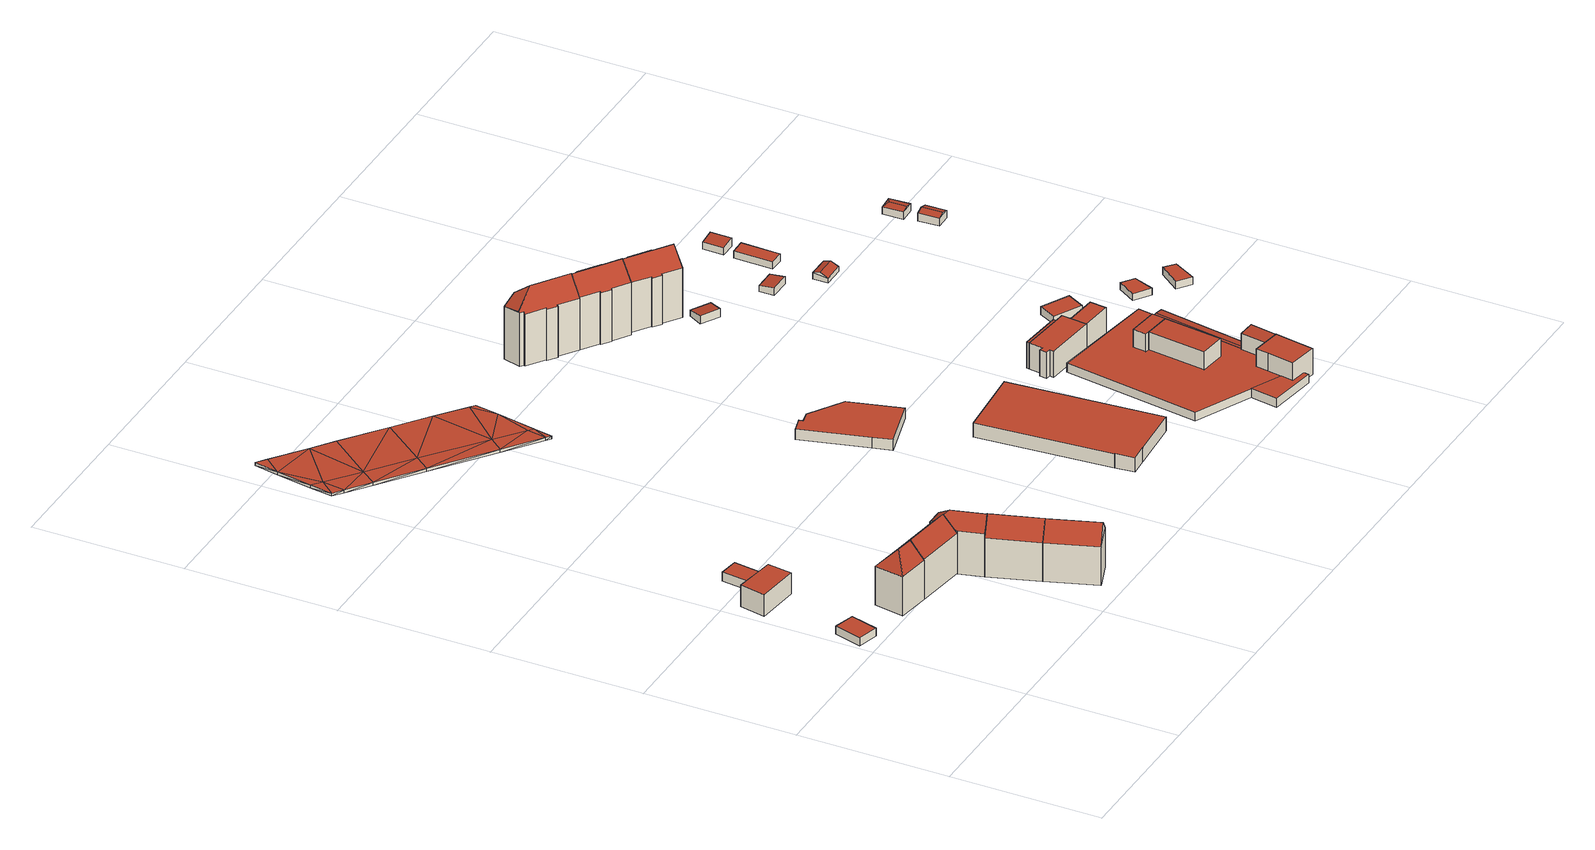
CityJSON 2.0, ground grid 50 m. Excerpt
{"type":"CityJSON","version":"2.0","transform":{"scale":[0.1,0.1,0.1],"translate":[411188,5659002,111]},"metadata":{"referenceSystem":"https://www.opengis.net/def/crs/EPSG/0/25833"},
"CityObjects":{
"building1":{"type":"Building","attributes":{"Dachtyp_tdc":"tdcPolyFlatRoof","Gemeindeschluessel":14612000,"Dachneigung":0,"QualitaetDacherkennung":85,"Geometrietyp2DReferenz":"3000","measuredHeight":2.85,"function":"31001_2000","roofType":"1000"},"geometry":[{"type":"Solid","lod":"2","boundaries":[[[[0,1,2,3]],[[1,4,5,2]],[[4,6,7,5]],[[6,0,3,7]],[[6,4,1,0]],[[3,2,5,7]]]],"semantics":{"surfaces":[{"type":"WallSurface"},{"type":"RoofSurface"},{"type":"GroundSurface"}],"values":[[0,0,0,0,1,2]]}}]},
"building2":{"type":"Building","attributes":{"Dachtyp_tdc":"tdcPolyFlatRoof","Gemeindeschluessel":14612000,"Dachneigung":0,"QualitaetDacherkennung":0,"Geometrietyp2DReferenz":"3000","BezugspunktDach":"2000","measuredHeight":7.37,"function":"31001_9998"},"geometry":[{"type":"MultiSurface","lod":"2","boundaries":[[[8,9,10,11,12]],[[12,11,13,14]],[[11,10,15,13]],[[10,9,16,15]],[[9,8,17,16]],[[8,12,14,17]],[[14,13,15,16,17]]],"semantics":{"surfaces":[{"type":"RoofSurface"},{"type":"WallSurface"},{"type":"GroundSurface"}],"values":[0,1,1,1,1,1,2]}}]},
"building3":{"type":"Building","attributes":{"Dachtyp_tdc":"tdcHipAndGableRoof","Gemeindeschluessel":14612000,"Dachneigung":46.5,"QualitaetDacherkennung":75,"Geometrietyp2DReferenz":"3000","measuredHeight":18.62,"function":"31001_9998","roofType":"5000"},"geometry":[{"type":"Solid","lod":"2","boundaries":[[[[18,19,20]],[[21,22,23]],[[19,21,23,20]],[[22,18,20,23]],[[24,25,26,27]],[[21,19,25,24]],[[19,18,26,25]],[[18,22,27,26]],[[22,21,24,27]]]],"semantics":{"surfaces":[{"type":"RoofSurface"},{"type":"WallSurface"},{"type":"GroundSurface"}],"values":[[0,1,0,0,2,1,1,1,1]]}}]},
"building4":{"type":"Building","attributes":{"Dachtyp_tdc":"tdcPolyFlatRoof","Gemeindeschluessel":14612000,"Dachneigung":0,"QualitaetDacherkennung":54,"Geometrietyp2DReferenz":"3000","measuredHeight":3,"function":"31001_9998","roofType":"1000"},"geometry":[{"type":"Solid","lod":"2","boundaries":[[[[28,29,30,31]],[[29,32,33,30]],[[32,34,35,33]],[[34,28,31,35]],[[34,32,29,28]],[[31,30,33,35]]]],"semantics":{"surfaces":[{"type":"WallSurface"},{"type":"RoofSurface"},{"type":"GroundSurface"}],"values":[[0,0,0,0,1,2]]}}]},
"building5":{"type":"Building","attributes":{"Dachtyp_tdc":"tdcGableRoof","Gemeindeschluessel":14612000,"Dachneigung":46.28,"QualitaetDacherkennung":64,"Geometrietyp2DReferenz":"3000","measuredHeight":18.63,"function":"31001_9998","roofType":"3100"},"geometry":[{"type":"Solid","lod":"2","boundaries":[[[[36,37,24,38]],[[37,22,27,24]],[[22,39,40,27]],[[39,36,38,40]],[[22,37,41]],[[36,39,42]],[[37,36,42,41]],[[39,22,41,42]],[[38,24,27,40]]]],"semantics":{"surfaces":[{"type":"WallSurface"},{"type":"RoofSurface"},{"type":"GroundSurface"}],"values":[[0,0,0,0,0,0,1,1,2]]}}]},
"building6":{"type":"Building","attributes":{"Dachtyp_tdc":"tdcFreeFormRoof","Gemeindeschluessel":14612000,"Dachneigung":46.42,"QualitaetDacherkennung":66,"Geometrietyp2DReferenz":"3000","measuredHeight":18.73,"function":"31001_9998","roofType":"5000"},"geometry":[{"type":"Solid","lod":"2","boundaries":[[[[43,44,45,46]],[[44,47,48,45]],[[47,49,50,48]],[[49,51,52,50]],[[51,53,54,52]],[[53,43,46,54]],[[53,55,56,43]],[[55,51,49,47,44,56]],[[53,51,55]],[[44,43,56]],[[46,45,48,50,52,54]]]],"semantics":{"surfaces":[{"type":"WallSurface"},{"type":"RoofSurface"},{"type":"GroundSurface"}],"values":[[0,0,0,0,0,0,1,1,0,0,2]]}}]},
"building7":{"type":"Building","attributes":{"Dachtyp_tdc":"tdcGableRoof","Gemeindeschluessel":14612000,"Dachneigung":46.63,"QualitaetDacherkennung":65,"Geometrietyp2DReferenz":"3000","measuredHeight":18.68,"function":"31001_9998","roofType":"3100"},"geometry":[{"type":"Solid","lod":"2","boundaries":[[[[57,53,58,59]],[[53,51,60,58]],[[51,61,62,60]],[[61,63,64,62]],[[63,65,66,64]],[[65,57,59,66]],[[67,68,69,51,55,70]],[[57,70,55,53]],[[65,67,70,57]],[[51,69,61]],[[53,55,51]],[[61,69,68,63]],[[63,68,67,65]],[[59,58,60,62,64,66]]]],"semantics":{"surfaces":[{"type":"WallSurface"},{"type":"RoofSurface"},{"type":"GroundSurface"}],"values":[[0,0,0,0,0,0,1,1,0,0,0,0,0,2]]}}]},
"building8":{"type":"Building","attributes":{"Dachtyp_tdc":"tdcFreeFormRoof","Gemeindeschluessel":14612000,"Dachneigung":46.8,"QualitaetDacherkennung":55,"Geometrietyp2DReferenz":"3000","measuredHeight":18.44,"function":"31001_9998","roofType":"5000"},"geometry":[{"type":"Solid","lod":"2","boundaries":[[[[71,72,73,74]],[[72,75,76,73]],[[75,77,78,76]],[[77,79,45,78]],[[79,80,46,45]],[[80,71,74,46]],[[81,82,72,83]],[[80,84,81,83,71]],[[79,77,75,82,81,84]],[[72,71,83]],[[75,72,82]],[[80,79,84]],[[74,73,76,78,45,46]]]],"semantics":{"surfaces":[{"type":"WallSurface"},{"type":"RoofSurface"},{"type":"GroundSurface"}],"values":[[0,0,0,0,0,0,1,1,1,0,0,0,2]]}}]},
"building9":{"type":"Building","attributes":{"Stand_DGM":"2016","Stand_Basis-DLM":"2021","Gemeindeschluessel":"14612000","ObjektHoehe":1,"Stand_Laserscan":"2016","BodenHoehe":113.62,"Stand_3D-Stadtmodell":"2023","Geometrietyp2DReferenz":3000,"AbsoluteHoehe":114.62,"measuredHeight":1,"function":"53001_1800","roofType":"9999"},"geometry":[{"type":"MultiSurface","lod":"2","boundaries":[[[85,86,87]],[[86,88,89]],[[89,90,86]],[[86,85,88]],[[88,85,91]],[[88,91,92]],[[91,93,94]],[[91,94,92]],[[95,96,97]],[[97,98,99]],[[93,100,99]],[[93,99,94]],[[99,100,97]],[[97,100,95]],[[100,101,95]],[[101,102,95]],[[103,85,87]],[[103,104,85]],[[85,104,91]],[[91,104,105]],[[105,106,93]],[[105,93,91]],[[106,107,100]],[[106,100,93]],[[107,108,101]],[[107,101,100]],[[101,108,102]],[[102,108,109]],[[87,86,110]],[[87,110,111]],[[86,90,112]],[[86,112,110]],[[90,89,113]],[[90,113,112]],[[89,88,114]],[[89,114,113]],[[88,92,115]],[[88,115,114]],[[92,94,116]],[[92,116,115]],[[94,99,117]],[[94,117,116]],[[99,98,118]],[[99,118,117]],[[98,97,119]],[[98,119,118]],[[97,96,120]],[[97,120,119]],[[96,95,121]],[[96,121,120]],[[95,102,122]],[[95,122,121]],[[102,109,123]],[[102,123,122]],[[109,108,124]],[[109,124,123]],[[108,107,125]],[[108,125,124]],[[107,106,126]],[[107,126,125]],[[106,105,127]],[[106,127,126]],[[105,104,128]],[[105,128,127]],[[104,103,129]],[[104,129,128]],[[103,87,111]],[[103,111,129]],[[111,110,130]],[[113,114,110]],[[110,112,113]],[[114,130,110]],[[131,130,114]],[[115,131,114]],[[116,132,131]],[[115,116,131]],[[119,120,121]],[[117,118,119]],[[117,133,132]],[[116,117,132]],[[119,133,117]],[[121,133,119]],[[121,134,133]],[[121,122,134]],[[111,130,129]],[[130,128,129]],[[131,128,130]],[[127,128,131]],[[132,126,127]],[[131,132,127]],[[133,125,126]],[[132,133,126]],[[134,124,125]],[[133,134,125]],[[122,124,134]],[[123,124,122]]],"semantics":{"surfaces":[{"type":"RoofSurface"},{"type":"WallSurface"},{"type":"GroundSurface"}],"values":[0,0,0,0,0,0,0,0,0,0,0,0,0,0,0,0,0,0,0,0,0,0,0,0,0,0,0,0,1,1,1,1,1,1,1,1,1,1,1,1,1,1,1,1,1,1,1,1,1,1,1,1,1,1,1,1,1,1,1,1,1,1,1,1,1,1,1,1,2,2,2,2,2,2,2,2,2,2,2,2,2,2,2,2,2,2,2,2,2,2,2,2,2,2,2,2]}}]},
"building10":{"type":"Building","attributes":{"Dachtyp_tdc":"tdcPolyFlatRoof","Gemeindeschluessel":14612000,"Dachneigung":0,"QualitaetDacherkennung":87,"Geometrietyp2DReferenz":"3000","measuredHeight":3.7,"function":"31001_2000","roofType":"1000"},"geometry":[{"type":"Solid","lod":"2","boundaries":[[[[135,136,137,138]],[[136,139,140,137]],[[139,141,142,140]],[[141,143,144,142]],[[143,145,146,144]],[[145,147,148,146]],[[147,149,150,148]],[[149,151,152,150]],[[151,135,138,152]],[[151,149,147,145,143,141,139,136,135]],[[138,137,140,142,144,146,148,150,152]]]],"semantics":{"surfaces":[{"type":"WallSurface"},{"type":"RoofSurface"},{"type":"GroundSurface"}],"values":[[0,0,0,0,0,0,0,0,0,1,2]]}}]},
"building11":{"type":"Building","attributes":{"Dachtyp_tdc":"tdcPolyFlatRoof","Gemeindeschluessel":14612000,"Dachneigung":0,"QualitaetDacherkennung":29,"Geometrietyp2DReferenz":"3000","measuredHeight":5,"function":"31001_2000","roofType":"1000"},"geometry":[{"type":"Solid","lod":"2","boundaries":[[[[153,154,155,156]],[[154,157,158,155]],[[157,159,160,158]],[[159,161,162,160]],[[161,163,164,162]],[[163,165,166,164]],[[165,167,168,166]],[[167,153,156,168]],[[156,155,158,160,162,164,166,168]],[[167,165,163,161,159,157,154,153]]]],"semantics":{"surfaces":[{"type":"WallSurface"},{"type":"GroundSurface"},{"type":"RoofSurface"}],"values":[[0,0,0,0,0,0,0,0,1,2]]}}]},
"building12":{"type":"Building","attributes":{"Dachtyp_tdc":"tdcFreeFormRoof","Gemeindeschluessel":14612000,"Dachneigung":45.41,"QualitaetDacherkennung":49,"Geometrietyp2DReferenz":"3000","measuredHeight":23.49,"function":"31001_9998","roofType":"5000"},"geometry":[{"type":"Solid","lod":"2","boundaries":[[[[169,170,171,172]],[[170,173,174,171]],[[173,175,176,174]],[[175,177,178,176]],[[177,179,180,178]],[[179,181,182,180]],[[181,183,184,182]],[[183,185,186,184]],[[185,187,188,186]],[[187,189,190,188]],[[189,191,192,190]],[[191,193,194,192]],[[193,195,196,194]],[[195,169,172,196]],[[197,198,177,199]],[[191,189,200,197,199,175,173,170,169,195,193]],[[200,187,185,183,181,179,198,197]],[[179,177,198]],[[177,175,199]],[[189,187,200]],[[172,171,174,176,178,180,182,184,186,188,190,192,194,196]]]],"semantics":{"surfaces":[{"type":"WallSurface"},{"type":"RoofSurface"},{"type":"GroundSurface"}],"values":[[0,0,0,0,0,0,0,0,0,0,0,0,0,0,1,1,1,0,0,0,2]]}}]},
"building13":{"type":"Building","attributes":{"Gemeindeschluessel":14612000,"Geometrietyp2DReferenz":"3000","function":"31001_9998","roofType":"9999"},"children":["building13-1","building13-2"]},
"building13-1":{"type":"BuildingPart","attributes":{"Dachtyp_tdc":"tdcGableRoof","Dachneigung":44.3,"QualitaetDacherkennung":59,"Geometrietyp2DReferenz":"3000","measuredHeight":23.44,"roofType":"3100"},"parents":["building13"],"geometry":[{"type":"MultiSurface","lod":"2","boundaries":[[[201,202,203,204]],[[202,205,206,203]],[[205,207,190,206]],[[207,208,209,190]],[[208,210,188,209]],[[210,211,212,188]],[[213,214,215]],[[214,216,217,215]],[[216,218,219,217]],[[218,220,221,219]],[[220,222,223,221]],[[222,201,204,223]],[[218,216,214,213,211,210,208]],[[208,207,205,202,201,222,220,218]],[[204,203,206,190,209,188,212,215,217,219,221,223]]],"semantics":{"surfaces":[{"type":"WallSurface"},{"type":"RoofSurface"},{"type":"GroundSurface"}],"values":[0,0,0,0,0,0,0,0,0,0,0,0,1,1,2]}}]},
"building13-2":{"type":"BuildingPart","attributes":{"Dachtyp_tdc":"tdcPolyFlatRoof","Dachneigung":44.25,"QualitaetDacherkennung":31,"Geometrietyp2DReferenz":"3000","measuredHeight":20.07,"roofType":"2100"},"parents":["building13"],"geometry":[{"type":"MultiSurface","lod":"2","boundaries":[[[224,225,215,226]],[[225,213,215]],[[227,228,229,212,211]],[[228,224,226,229]],[[228,227,225,224]],[[226,215,212,229]]],"semantics":{"surfaces":[{"type":"WallSurface"},{"type":"RoofSurface"},{"type":"GroundSurface"}],"values":[0,0,0,0,1,2]}}]},
"building14":{"type":"Building","attributes":{"Gemeindeschluessel":14612000,"Geometrietyp2DReferenz":"3000","function":"31001_2000","roofType":"9999"},"children":["building14-1","building14-2"]},
"building14-1":{"type":"BuildingPart","attributes":{"Dachtyp_tdc":"tdcPolyFlatRoof","Dachneigung":0,"QualitaetDacherkennung":21,"Geometrietyp2DReferenz":"3000","measuredHeight":3,"roofType":"1000"},"parents":["building14"],"geometry":[{"type":"MultiSurface","lod":"2","boundaries":[[[230,231,232,233]],[[231,234,235,232]],[[236,237,238,239]],[[237,230,233,238]],[[237,236,234,231,230]],[[233,232,235,239,238]]],"semantics":{"surfaces":[{"type":"WallSurface"},{"type":"RoofSurface"},{"type":"GroundSurface"}],"values":[0,0,0,0,1,2]}}]},
"building14-2":{"type":"BuildingPart","attributes":{"Dachtyp_tdc":"tdcPolyFlatRoof","Dachneigung":0,"QualitaetDacherkennung":15,"Geometrietyp2DReferenz":"3000","measuredHeight":3.11,"roofType":"1000"},"parents":["building14"],"geometry":[{"type":"MultiSurface","lod":"2","boundaries":[[[240,241,242,235,234]],[[241,243,244,242]],[[243,245,236,239,244]],[[245,243,241,240]],[[235,242,244,239]]],"semantics":{"surfaces":[{"type":"WallSurface"},{"type":"RoofSurface"},{"type":"GroundSurface"}],"values":[0,0,0,1,2]}}]},
"building15":{"type":"Building","attributes":{"Gemeindeschluessel":14612000,"Geometrietyp2DReferenz":"3000","function":"31001_9998","roofType":"9999"},"children":["building15-1","building15-2"]},
"building15-1":{"type":"BuildingPart","attributes":{"Dachtyp_tdc":"tdcPolyFlatRoof","Dachneigung":43.2,"QualitaetDacherkennung":30,"Geometrietyp2DReferenz":"3000","measuredHeight":19.04,"roofType":"2100"},"parents":["building15"],"geometry":[{"type":"MultiSurface","lod":"2","boundaries":[[[246,247,248,249,250]],[[247,251,252,248]],[[251,253,254,255,252]],[[253,251,247,246]],[[249,248,252,255]]],"semantics":{"surfaces":[{"type":"WallSurface"},{"type":"RoofSurface"},{"type":"GroundSurface"}],"values":[0,0,0,1,2]}}]},
"building15-2":{"type":"BuildingPart","attributes":{"Dachtyp_tdc":"tdcGableRoof","Dachneigung":45.19,"QualitaetDacherkennung":58,"Geometrietyp2DReferenz":"3000","measuredHeight":22.6,"roofType":"3100"},"parents":["building15"],"geometry":[{"type":"MultiSurface","lod":"2","boundaries":[[[256,257,258,259]],[[257,260,261,258]],[[260,220,262,261]],[[220,263,264,262]],[[263,265,266,264]],[[265,250,249,266]],[[254,267,268,255]],[[267,269,270,268]],[[269,271,272,270]],[[271,273,274,272]],[[273,256,259,274]],[[269,267,254,250,265,263]],[[263,220,260,257,256,273,271,269]],[[259,258,261,262,264,266,249,255,268,270,272,274]]],"semantics":{"surfaces":[{"type":"WallSurface"},{"type":"RoofSurface"},{"type":"GroundSurface"}],"values":[0,0,0,0,0,0,0,0,0,0,0,1,1,2]}}]},
"building16":{"type":"Building","attributes":{"Gemeindeschluessel":14612000,"Dachneigung":90,"Dachorientierung":0,"MittlereTraufHoehe":121.2,"QualitaetDacherkennung":84,"ObjektHoehe":9,"BodenHoehe":112.2,"Geometrietyp2DReferenz":"3000","AbsoluteHoehe":121.2,"Dachflaeche":130.04,"measuredHeight":9,"function":"31001_2000","roofType":"1000","storeysAboveGround":3},"geometry":[{"type":"MultiSurface","lod":"2","boundaries":[[[275,276,277,278]],[[276,279,280,277]],[[279,281,282,280]],[[281,283,284,282]],[[283,285,286,284]],[[285,287,288,286]],[[287,275,278,288]],[[287,285,283,281,279,276,275]],[[278,277,280,282,284,286,288]]],"semantics":{"surfaces":[{"type":"WallSurface"},{"type":"RoofSurface"},{"type":"GroundSurface"}],"values":[0,0,0,0,0,0,0,1,2]}}]},
"building17":{"type":"Building","attributes":{"Gemeindeschluessel":14612000,"Dachneigung":90,"Dachorientierung":0,"MittlereTraufHoehe":121.33,"QualitaetDacherkennung":0,"ObjektHoehe":9,"BodenHoehe":112.33,"Geometrietyp2DReferenz":"3000","AbsoluteHoehe":121.33,"Dachflaeche":154.87,"measuredHeight":9,"function":"31001_2000","roofType":"9999","storeysAboveGround":3},"children":["building17-1","building17-2"],"geometry":[{"type":"MultiSurface","lod":"2","boundaries":[[[289,290,291,292,293,294,295,296,297,298]],[[298,297,299,300]],[[297,296,301,299]],[[296,295,302,301]],[[295,294,303,302]],[[294,293,304,303]],[[292,291,305,306]],[[291,290,307,305]],[[289,298,300,308]],[[300,299,301,302,303,304,306,305,307,308]],[[293,292,306,304]],[[290,289,308,307]]],"semantics":{"surfaces":[{"type":"RoofSurface"},{"type":"WallSurface"},{"type":"GroundSurface"},{"type":"ClosureSurface","isClosure":"1","QuelleClosure":"LoD1Solid"}],"values":[0,1,1,1,1,1,1,1,1,2,3,3]}}]},
"building17-1":{"type":"BuildingPart","attributes":{"Dachneigung":90,"Dachorientierung":0,"MittlereTraufHoehe":121.33,"QualitaetDacherkennung":45,"BodenHoehe":112.33,"ObjektTeilHoehe":9,"Geometrietyp2DReferenz":"3000","AbsoluteHoehe":121.33,"Dachflaeche":58.87,"measuredHeight":9,"roofType":"1000","storeysAboveGround":3},"parents":["building17"],"geometry":[{"type":"MultiSurface","lod":"2","boundaries":[[[309,289,308,310]],[[290,311,312,307]],[[311,313,314,312]],[[313,309,310,314]],[[313,311,290,289,309]],[[310,308,307,312,314]],[[289,290,307,308]]],"semantics":{"surfaces":[{"type":"WallSurface"},{"type":"RoofSurface"},{"type":"GroundSurface"},{"type":"ClosureSurface","isClosure":"1","QuelleClosure":"LoD2WallSurface"}],"values":[0,0,0,0,1,2,3]}}]},
"building17-2":{"type":"BuildingPart","attributes":{"Dachneigung":90,"Dachorientierung":0,"MittlereTraufHoehe":121.33,"QualitaetDacherkennung":72,"BodenHoehe":112.33,"ObjektTeilHoehe":9,"Geometrietyp2DReferenz":"3000","AbsoluteHoehe":121.33,"Dachflaeche":14.29,"measuredHeight":9,"roofType":"1000","storeysAboveGround":3},"parents":["building17"],"geometry":[{"type":"MultiSurface","lod":"2","boundaries":[[[293,315,316,304]],[[315,317,318,316]],[[317,292,306,318]],[[292,317,315,293]],[[304,316,318,306]],[[292,293,304,306]]],"semantics":{"surfaces":[{"type":"WallSurface"},{"type":"RoofSurface"},{"type":"GroundSurface"},{"type":"ClosureSurface","isClosure":"1","QuelleClosure":"LoD2WallSurface"}],"values":[0,0,0,1,2,3]}}]},
"building18":{"type":"Building","attributes":{"Gemeindeschluessel":14612000,"Dachneigung":90,"Dachorientierung":0,"MittlereTraufHoehe":121.15,"QualitaetDacherkennung":70,"ObjektHoehe":9,"BodenHoehe":112.15,"Geometrietyp2DReferenz":"3000","AbsoluteHoehe":121.15,"Dachflaeche":171.07,"measuredHeight":9,"function":"31001_2000","roofType":"1000","storeysAboveGround":3},"geometry":[{"type":"MultiSurface","lod":"2","boundaries":[[[319,320,321,322]],[[320,323,324,321]],[[323,325,326,324]],[[325,319,322,326]],[[325,323,320,319]],[[322,321,324,326]]],"semantics":{"surfaces":[{"type":"WallSurface"},{"type":"RoofSurface"},{"type":"GroundSurface"}],"values":[0,0,0,0,1,2]}}]},
"building19":{"type":"Building","attributes":{"Dachtyp_tdc":"tdcPolyFlatRoof","Gemeindeschluessel":14612000,"Dachneigung":6.72,"QualitaetDacherkennung":76,"Geometrietyp2DReferenz":"3000","measuredHeight":2.74,"function":"31001_9998","roofType":"2100"},"geometry":[{"type":"Solid","lod":"2","boundaries":[[[[327,328,329,330]],[[328,331,332,329]],[[331,333,334,332]],[[333,327,330,334]],[[333,331,328,327]],[[330,329,332,334]]]],"semantics":{"surfaces":[{"type":"WallSurface"},{"type":"RoofSurface"},{"type":"GroundSurface"}],"values":[[0,0,0,0,1,2]]}}]},
"building20":{"type":"Building","attributes":{"Gemeindeschluessel":14612000,"Dachorientierung":0,"MittlereTraufHoehe":121.15,"ObjektHoehe":9,"BodenHoehe":112.15,"Geometrietyp2DReferenz":"3000","BezugspunktDach":"2000","AbsoluteHoehe":121.15,"Dachflaeche":45.06,"measuredHeight":9,"function":"31001_2000","storeysAboveGround":3},"geometry":[{"type":"MultiSurface","lod":"2","boundaries":[[[320,335,336,337,319]],[[319,337,338,322]],[[337,336,339,338]],[[336,335,340,339]],[[335,320,321,340]],[[320,319,322,321]],[[322,338,339,340,321]]],"semantics":{"surfaces":[{"type":"RoofSurface"},{"type":"WallSurface"},{"type":"GroundSurface"}],"values":[0,1,1,1,1,1,2]}}]},
"building21":{"type":"Building","attributes":{"Gemeindeschluessel":14612000,"Dachneigung":84.94,"Dachorientierung":0,"MittlereTraufHoehe":120.86,"QualitaetDacherkennung":100,"ObjektHoehe":9,"BodenHoehe":112.08,"Geometrietyp2DReferenz":"3000","AbsoluteHoehe":121.08,"Dachflaeche":45.59,"measuredHeight":9,"function":"31001_2000","roofType":"2100","storeysAboveGround":3},"geometry":[{"type":"MultiSurface","lod":"2","boundaries":[[[341,342,343,344]],[[342,345,346,343]],[[345,347,348,346]],[[347,341,344,348]],[[347,345,342,341]],[[344,343,346,348]]],"semantics":{"surfaces":[{"type":"WallSurface"},{"type":"RoofSurface"},{"type":"GroundSurface"}],"values":[0,0,0,0,1,2]}}]},
"building22":{"type":"Building","attributes":{"Gemeindeschluessel":14612000,"Dachneigung":84.56,"Dachorientierung":9.23,"MittlereTraufHoehe":113.98,"QualitaetDacherkennung":46,"ObjektHoehe":2.17,"BodenHoehe":112.06,"Geometrietyp2DReferenz":"3000","AbsoluteHoehe":114.23,"Dachflaeche":167.73,"measuredHeight":2.17,"function":"31001_2000","roofType":"3100","storeysAboveGround":1},"geometry":[{"type":"MultiSurface","lod":"2","boundaries":[[[349,350,348,351]],[[350,352,346,348]],[[352,353,354,346]],[[353,349,351,354]],[[352,350,355]],[[349,353,356]],[[350,349,356,355]],[[353,352,355,356]],[[351,348,346,354]]],"semantics":{"surfaces":[{"type":"WallSurface"},{"type":"RoofSurface"},{"type":"GroundSurface"}],"values":[0,0,0,0,0,0,1,1,2]}}]},
"building23":{"type":"Building","attributes":{"Dachtyp_tdc":"tdcPolyFlatRoof","Gemeindeschluessel":14612000,"Dachneigung":0,"QualitaetDacherkennung":70,"Geometrietyp2DReferenz":"3000","measuredHeight":2.69,"function":"31001_9998","roofType":"1000"},"geometry":[{"type":"Solid","lod":"2","boundaries":[[[[357,358,359,360]],[[358,361,362,359]],[[361,363,364,362]],[[363,357,360,364]],[[363,361,358,357]],[[360,359,362,364]]]],"semantics":{"surfaces":[{"type":"WallSurface"},{"type":"RoofSurface"},{"type":"GroundSurface"}],"values":[[0,0,0,0,1,2]]}}]},
"building24":{"type":"Building","attributes":{"Dachtyp_tdc":"tdcPolyFlatRoof","Gemeindeschluessel":14612000,"Dachneigung":5.93,"QualitaetDacherkennung":80,"Geometrietyp2DReferenz":"3000","measuredHeight":2.63,"function":"31001_9998","roofType":"2100"},"geometry":[{"type":"Solid","lod":"2","boundaries":[[[[365,366,367,368]],[[366,369,370,367]],[[369,371,372,370]],[[371,365,368,372]],[[371,369,366,365]],[[368,367,370,372]]]],"semantics":{"surfaces":[{"type":"WallSurface"},{"type":"RoofSurface"},{"type":"GroundSurface"}],"values":[[0,0,0,0,1,2]]}}]},
"building25":{"type":"Building","attributes":{"Gemeindeschluessel":14612000,"Dachtyp_tdc":"tdcGableRoof","Dachneigung":26.44,"QualitaetDacherkennung":71,"Geometrietyp2DReferenz":"3000","measuredHeight":2.99,"function":"31001_9998","roofType":"3100"},"geometry":[{"type":"Solid","lod":"2","boundaries":[[[[373,374,375,376]],[[374,377,378,375]],[[373,379,380]],[[377,374,381]],[[379,377,381,380]],[[374,373,380,381]],[[378,382,376,375]],[[379,373,376,382]],[[377,379,382,378]]]],"semantics":{"surfaces":[{"type":"WallSurface"},{"type":"RoofSurface"},{"type":"GroundSurface"}],"values":[[0,0,0,0,1,1,2,0,0]]}}]},
"building26":{"type":"Building","attributes":{"Gemeindeschluessel":14612000,"Dachneigung":90,"Dachorientierung":0,"MittlereTraufHoehe":115.11,"QualitaetDacherkennung":89,"ObjektHoehe":2.38,"BodenHoehe":112.73,"Geometrietyp2DReferenz":"3000","AbsoluteHoehe":115.11,"Dachflaeche":39.95,"measuredHeight":2.38,"function":"31001_9998","roofType":"1000","storeysAboveGround":1},"geometry":[{"type":"MultiSurface","lod":"2","boundaries":[[[383,384,385,386]],[[384,387,388,385]],[[387,389,390,388]],[[389,383,386,390]],[[389,387,384,383]],[[386,385,388,390]]],"semantics":{"surfaces":[{"type":"WallSurface"},{"type":"RoofSurface"},{"type":"GroundSurface"}],"values":[0,0,0,0,1,2]}}]},
"building27":{"type":"Building","attributes":{"Dachtyp_tdc":"tdcPolyFlatRoof","Gemeindeschluessel":14612000,"Dachneigung":2.9,"QualitaetDacherkennung":73,"Geometrietyp2DReferenz":"3000","measuredHeight":2.73,"function":"31001_9998","roofType":"2100"},"geometry":[{"type":"Solid","lod":"2","boundaries":[[[[391,392,393,394]],[[392,395,396,393]],[[395,397,398,396]],[[397,391,394,398]],[[397,395,392,391]],[[394,393,396,398]]]],"semantics":{"surfaces":[{"type":"WallSurface"},{"type":"RoofSurface"},{"type":"GroundSurface"}],"values":[[0,0,0,0,1,2]]}}]},
"building28":{"type":"Building","attributes":{"Dachtyp_tdc":"tdcPolyFlatRoof","Gemeindeschluessel":14612000,"Dachneigung":6.2,"QualitaetDacherkennung":91,"Geometrietyp2DReferenz":"3000","measuredHeight":3.02,"function":"31001_9998","roofType":"2100"},"geometry":[{"type":"Solid","lod":"2","boundaries":[[[[399,400,401,402]],[[400,403,404,401]],[[403,405,406,404]],[[405,399,402,406]],[[405,403,400,399]],[[402,401,404,406]]]],"semantics":{"surfaces":[{"type":"WallSurface"},{"type":"RoofSurface"},{"type":"GroundSurface"}],"values":[[0,0,0,0,1,2]]}}]},
"building29":{"type":"Building","attributes":{"Dachtyp_tdc":"tdcPolyFlatRoof","Gemeindeschluessel":14612000,"Dachneigung":0,"QualitaetDacherkennung":68,"Geometrietyp2DReferenz":"3000","measuredHeight":2.68,"function":"31001_9998","roofType":"1000"},"geometry":[{"type":"Solid","lod":"2","boundaries":[[[[407,408,409,410]],[[408,411,412,409]],[[411,413,414,412]],[[413,407,410,414]],[[413,411,408,407]],[[410,409,412,414]]]],"semantics":{"surfaces":[{"type":"WallSurface"},{"type":"RoofSurface"},{"type":"GroundSurface"}],"values":[[0,0,0,0,1,2]]}}]},
"building30":{"type":"Building","attributes":{"Dachtyp_tdc":"tdcGableRoof","Gemeindeschluessel":14612000,"Dachneigung":15.75,"QualitaetDacherkennung":82,"Geometrietyp2DReferenz":"3000","measuredHeight":3.34,"function":"31001_9998","roofType":"3100"},"geometry":[{"type":"Solid","lod":"2","boundaries":[[[[415,416,417,418]],[[416,419,420,417]],[[419,421,422,420]],[[421,415,418,422]],[[419,416,423]],[[415,421,424]],[[416,415,424,423]],[[421,419,423,424]],[[418,417,420,422]]]],"semantics":{"surfaces":[{"type":"WallSurface"},{"type":"RoofSurface"},{"type":"GroundSurface"}],"values":[[0,0,0,0,0,0,1,1,2]]}}]},
"building31":{"type":"Building","attributes":{"Dachtyp_tdc":"tdcFreeFormRoof","Gemeindeschluessel":14612000,"Dachneigung":11.62,"QualitaetDacherkennung":82,"Geometrietyp2DReferenz":"3000","measuredHeight":3.01,"function":"31001_9998","roofType":"5000"},"geometry":[{"type":"Solid","lod":"2","boundaries":[[[[425,426,427,428]],[[426,429,430,427]],[[429,431,432,430]],[[431,425,428,432]],[[433,431,429]],[[434,433,429,426]],[[434,426,425]],[[433,434,425,431]],[[428,427,430,432]]]],"semantics":{"surfaces":[{"type":"WallSurface"},{"type":"RoofSurface"},{"type":"GroundSurface"}],"values":[[0,0,0,0,0,1,1,1,2]]}}]}
},
"vertices":[
[0,544,39],[26,635,39],[26,635,11],[0,544,11],[95,616,39],[95,616,11],[69,525,39],[69,525,11],
[157,846,88],[167,927,88],[105,937,88],[31,948,88],[14,863,88],[31,948,14],[14,863,14],[105,937,14],[167,927,14],[157,846,14],
[219,603,144],[204,505,144],[261,547,196],[312,489,144],[326,587,145],[319,538,196],[312,489,10],[204,505,10],[219,603,10],[326,587,10],
[183,1045,52],[167,927,52],[167,927,22],[183,1045,22],[105,937,52],[105,937,22],[119,1053,52],[119,1053,22],
[479,465,149],[312,489,149],[479,465,10],[494,563,145],[494,563,10],[320,539,196],[487,515,196],
[501,387,144],[596,417,145],[596,417,9],[501,387,9],[611,370,145],[611,370,9],[643,272,144],[643,272,9],[649,256,144],[649,256,9],[554,224,144],[554,224,9],[601,240,197],[548,402,197],
[611,61,144],[554,224,10],[611,61,10],[649,256,10],[676,176,144],[676,176,10],[688,143,144],[688,143,10],[705,96,144],[705,96,10],[705,96,145],[688,143,145],[676,176,145],[658,78,197],
[479,465,158],[494,563,152],[494,563,9],[479,465,9],[557,554,144],[557,554,9],[582,467,144],[582,467,9],[596,417,144],[501,387,158],[521,512,193],[541,557,161],[489,531,176],[552,403,193],
[53,2325,36],[41,2467,36],[21,2350,36],[198,2442,36],[91,2524,36],[59,2549,36],[155,2244,36],[267,2390,36],[293,2137,36],[405,2284,36],[612,2034,36],[623,2113,36],[607,2125,36],[518,2197,36],[517,2198,36],[479,1988,36],[570,1915,36],[586,1903,36],[10,2275,36],[41,2250,36],[116,2193,36],[254,2087,36],[443,1941,36],[560,1852,36],[575,1840,36],[41,2467,26],[21,2350,26],[59,2549,26],[91,2524,26],[198,2442,26],[267,2390,26],[405,2284,26],[517,2198,26],[518,2197,26],[607,2125,26],[623,2113,26],[612,2034,26],[586,1903,26],[575,1840,26],[560,1852,26],[443,1941,26],[254,2087,26],[116,2193,26],[41,2250,26],[10,2275,26],[53,2325,26],[155,2244,26],[293,2137,26],[479,1988,26],[570,1915,26],
[985,929,51],[968,990,51],[968,990,14],[985,929,14],[909,1211,51],[909,1211,14],[919,1214,51],[919,1214,14],[955,1224,51],[955,1224,14],[959,1210,51],[959,1210,14],[995,1219,51],[995,1219,14],[1107,1148,51],[1107,1148,14],[1154,975,51],[1154,975,14],
[1257,251,63],[1198,246,63],[1198,246,13],[1257,251,13],[1192,309,63],[1192,309,13],[1191,309,63],[1191,309,13],[1155,753,63],[1155,753,13],[1395,773,63],[1395,773,13],[1437,265,63],[1437,265,13],[1257,250,63],[1257,250,13],
[986,2064,180],[928,2104,180],[928,2104,0],[986,2064,0],[930,2109,186],[930,2109,0],[918,2117,186],[918,2117,0],[935,2176,182],[935,2176,0],[1038,2148,189],[1038,2148,0],[1037,2137,199],[1037,2137,0],[1064,2116,200],[1064,2116,0],[1072,2128,186],[1072,2128,0],[1136,2084,186],[1136,2084,0],[1077,2000,179],[1077,2000,0],[1016,2043,180],[1016,2043,0],[1014,2040,176],[1014,2040,0],[984,2061,177],[984,2061,0],[998,2122,235],[977,2164,210],[920,2121,190],[1109,2045,235],
[1161,1938,179],[1131,1959,179],[1131,1959,0],[1161,1938,0],[1132,1962,183],[1132,1962,0],[1077,2000,183],[1108,2043,235],[1108,2043,0],[1136,2084,185],[1174,2058,185],[1174,2058,0],[1240,2013,185],[1240,2013,184],[1240,2013,0],[1276,1988,184],[1276,1988,0],[1248,1947,235],[1248,1947,0],[1217,1903,182],[1217,1903,0],[1163,1940,182],[1163,1940,0],
[1249,2026,184],[1240,2013,200],[1249,2026,0],[1174,2058,201],[1184,2072,184],[1184,2072,0],
[1596,669,41],[1953,614,41],[1953,614,11],[1596,669,11],[1866,53,41],[1866,53,11],[1714,125,41],[1526,215,41],[1526,215,11],[1714,125,11],
[1866,53,42],[1859,10,42],[1859,10,11],[1700,35,42],[1700,35,11],[1714,125,42],
[1313,1962,199],[1323,1975,183],[1323,1975,9],[1313,1962,9],[1313,1962,183],[1387,1930,183],[1387,1930,9],[1377,1917,199],[1377,1917,183],[1377,1917,9],
[1297,1842,178],[1270,1861,178],[1270,1861,9],[1297,1842,9],[1272,1864,182],[1272,1864,9],[1217,1903,9],[1247,1946,235],[1247,1946,9],[1276,1988,183],[1276,1988,9],[1415,1890,183],[1415,1890,9],[1386,1848,235],[1386,1848,9],[1356,1805,182],[1356,1805,9],[1300,1845,182],[1300,1845,9],
[1823,127,102],[1829,167,102],[1829,167,12],[1823,127,12],[1878,159,102],[1878,159,12],[1927,151,102],[1927,151,12],[1920,111,102],[1920,111,12],[1905,21,102],[1905,21,12],[1808,37,102],[1808,37,12],
[1724,669,103],[1730,724,103],[1733,754,103],[1702,757,103],[1558,773,103],[1552,726,103],[1537,728,103],[1535,704,103],[1550,702,103],[1548,688,103],[1550,702,13],[1548,688,13],[1535,704,13],[1537,728,13],[1552,726,13],[1558,773,13],[1733,754,13],[1702,757,13],[1730,724,13],[1724,669,13],
[1830,658,103],[1830,658,13],[1836,713,103],[1836,713,13],[1830,663,103],[1830,663,13],
[1559,782,103],[1559,782,13],[1703,767,103],[1703,767,13],
[1769,489,102],[1856,478,102],[1856,478,12],[1769,489,12],[1832,284,102],[1832,284,12],[1745,295,102],[1745,295,12],
[1353,1746,34],[1378,1790,28],[1378,1790,6],[1353,1746,6],[1439,1754,28],[1439,1754,6],[1414,1711,34],[1414,1711,6],
[1861,523,102],[1761,535,102],[1756,491,102],[1756,491,12],[1761,535,12],[1861,523,12],
[1927,151,101],[1878,159,96],[1878,159,11],[1927,151,11],[1892,248,96],[1892,248,11],[1942,241,101],[1942,241,11],
[1995,561,30],[1942,241,30],[1995,561,11],[1892,248,30],[1943,570,30],[1943,570,11],[1917,244,32],[1969,565,32],
[1890,767,44],[1801,815,44],[1801,815,17],[1890,767,17],[1831,872,44],[1831,872,17],[1921,825,44],[1921,825,17],
[1591,1623,29],[1591,1673,24],[1591,1673,3],[1591,1623,3],[1661,1673,24],[1661,1673,3],[1661,1623,29],[1661,1623,3],
[1718,1561,29],[1788,1561,29],[1788,1561,6],[1718,1561,6],[1788,1511,23],[1788,1511,6],[1718,1511,23],[1718,1537,36],[1788,1537,36],[1718,1511,6],
[2018,666,41],[2056,726,41],[2056,726,17],[2018,666,17],[2096,697,41],[2096,697,17],[2070,629,41],[2070,629,17],
[1764,1690,30],[1717,1691,28],[1717,1691,3],[1764,1690,3],[1719,1820,28],[1719,1820,3],[1766,1820,30],[1766,1820,3],
[1773,1854,33],[1723,1854,27],[1723,1854,2],[1773,1854,2],[1723,1924,27],[1723,1924,2],[1773,1924,33],[1773,1924,2],
[2214,622,45],[2173,548,45],[2173,548,19],[2214,622,19],[2127,580,45],[2127,580,19],[2181,650,45],[2181,650,19],
[2144,1360,30],[2141,1430,30],[2141,1430,3],[2144,1360,3],[2191,1432,29],[2191,1432,3],[2194,1362,29],[2194,1362,3],[2164,1431,37],[2167,1361,37],
[2128,1541,27],[2178,1544,27],[2178,1544,2],[2128,1541,2],[2181,1474,27],[2181,1474,2],[2131,1471,27],[2131,1471,2],[2156,1472,32],[2153,1530,32]
]}
